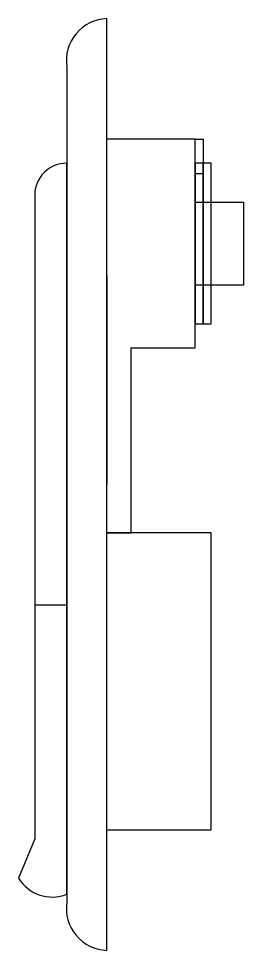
# Model space of a CAD drawing. Header units: millimetres. Extents: x 0 to 28, y 0 to 116.
import ezdxf

# ---------------------------------------------------------------- set-up
doc = ezdxf.new("R2010")
doc.units = ezdxf.units.MM
for name, color, linetype in [('CONDUCTOR', 7, 'Continuous'), ('DIM', 96, 'Continuous'), ('DIM1', 11, 'Continuous'), ('THIET BI DIEN', 5, 'Continuous')]:
    doc.layers.add(name, color=color, linetype=linetype)

# ---------------------------------------------------------------- blocks, each defined once
blk = doc.blocks.new('TV-HKB5')
at = {"layer": 'CONDUCTOR', "color": 8, "ltscale": 100}
for points in [[(3, 43), (0, 43)], [(3, 17), (11, 17), (11, 43), (3, 43)], [(11, 43), (12, 43), (12, 38.66), (11, 38.66)], [(11, 35.17), (17, 35.17), (17, 24.83), (11, 24.83)], [(0, -6), (3, -6), (3, 17)]]:
    blk.add_lwpolyline(points, dxfattribs=at)
for points in [[(11, 20), (12, 20), (12, 40), (11, 40)], [(12, 20), (13, 20), (13, 40), (12, 40)]]:
    blk.add_lwpolyline(points, close=True, dxfattribs=at)
at = {"layer": 'DIM', "color": 7}
blk.add_line((-9, -15), (-5, -15), dxfattribs=at)
blk.add_line((-9, -15), (-5, -15), dxfattribs=at)
for points in [[(-5, -15), (-5, 40), (-5, 40, 0.414214), (-9, 36), (-9, -15)], [(-9, -44.12), (-11, -49, 0.370484), (-5, -51), (-5, -51), (-5, -15)]]:
    blk.add_lwpolyline(points, format="xyb", dxfattribs=at)
blk.add_lwpolyline([(-9, -15), (-9, -44.12)], dxfattribs=at)
at = {"layer": 'DIM1', "ltscale": 15}
blk.add_lwpolyline([(0, 26), (0, 0)], dxfattribs=at)
at = {"layer": 'THIET BI DIEN', "ltscale": 15}
blk.add_lwpolyline([(-5, -15), (-5, -52, 0.450014), (0, -58), (0, -58), (0, 58), (0, 58, 0.450014), (-5, 52), (-5, -15)], format="xyb", dxfattribs=at)
blk.add_lwpolyline([(0, -43), (0, -43), (13, -43), (13, -6), (0, -6)], dxfattribs=at)

msp = doc.modelspace()

# ---------------------------------------------------------------- block references
msp.add_blockref('TV-HKB5', (11, 58))

doc.saveas('drawing.dxf')
